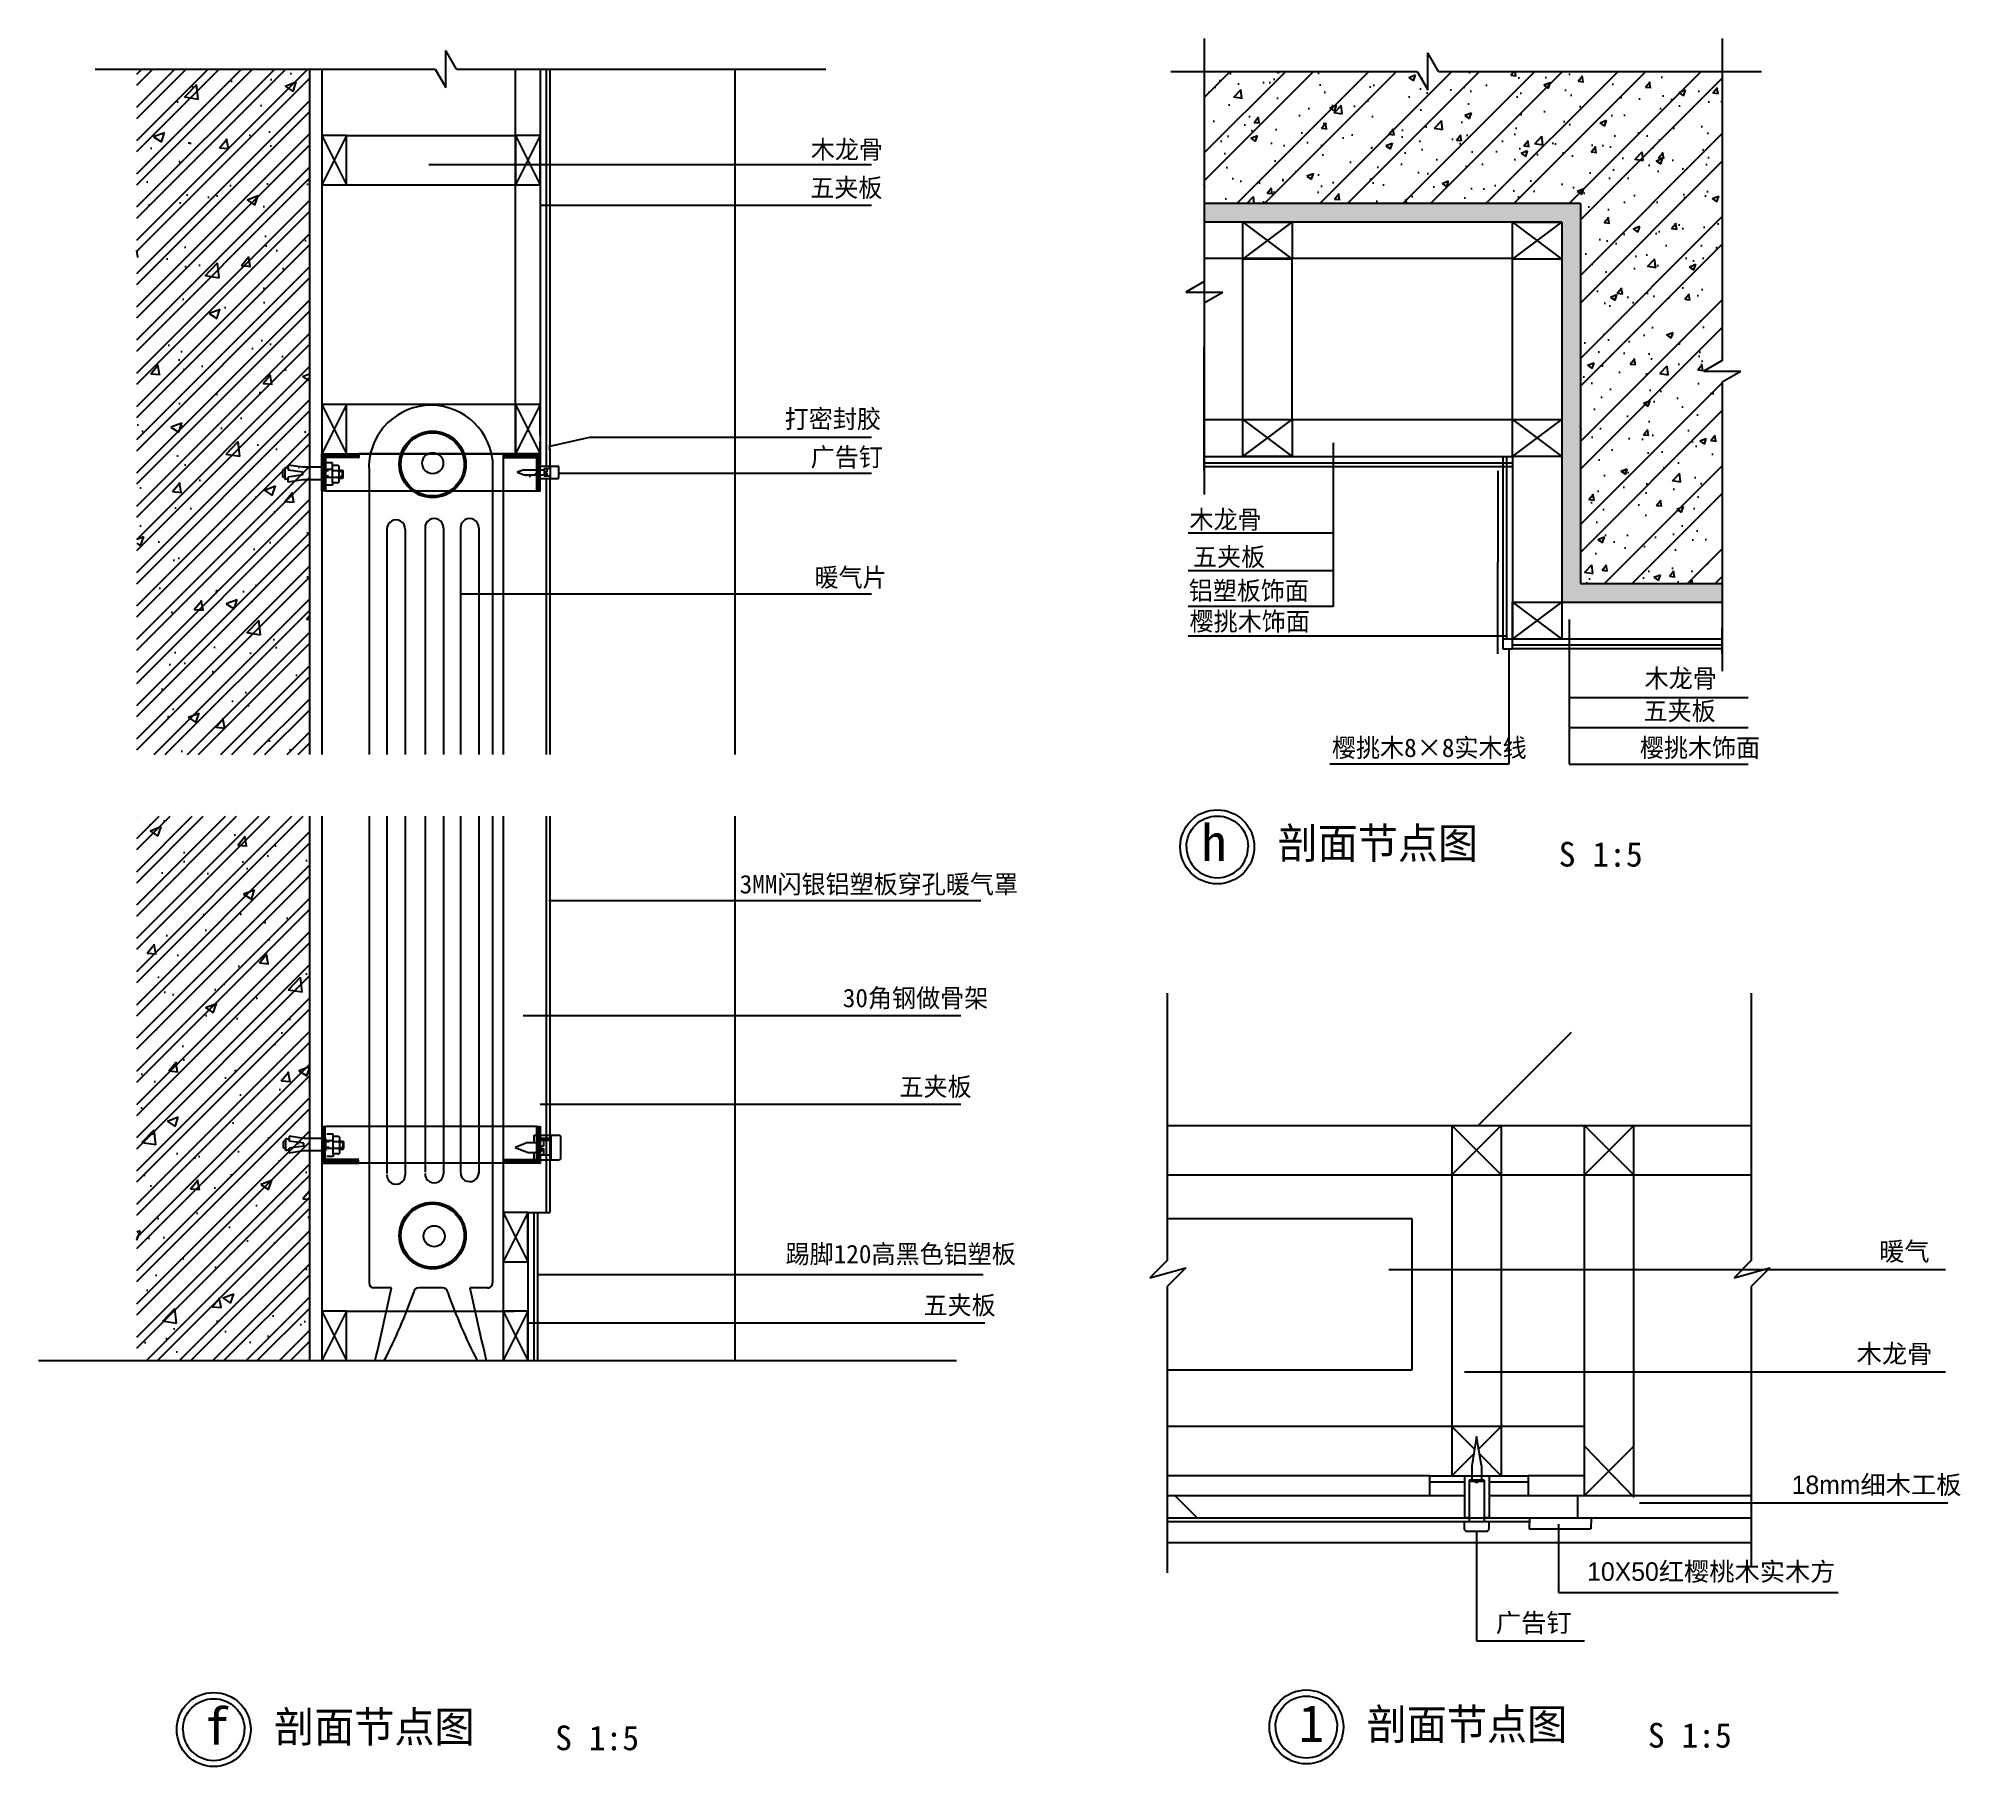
# Model space of a CAD drawing. Header units: metres. Extents: x 295989 to 299105, y 2282 to 5084.
import ezdxf

# ---------------------------------------------------------------- set-up
doc = ezdxf.new("R2010")
doc.units = ezdxf.units.M
for name, color, linetype in [('10', 8, 'Continuous'), ('10地线纹理填充', 8, 'Continuous'), ('12', 1, 'Continuous'), ('15', 2, 'Continuous'), ('17', 1, 'Continuous'), ('20', 1, 'Continuous'), ('5', 5, 'Continuous'), ('6', 1, 'Continuous'), ('7', 7, 'Continuous'), ('8', 7, 'Continuous'), ('LAYER4', 1, 'Continuous'), ('LAYER5', 2, 'Continuous'), ('S', 8, 'Continuous'), ('家具', 2, 'Continuous'), ('结构', 3, 'Continuous')]:
    doc.layers.add(name, color=color, linetype=linetype)
doc.dimstyles.get("Standard").update_dxf_attribs({"dimtxt": 2.5, "dimasz": 2.5, "dimexe": 1.25, "dimexo": 0.625, "dimtad": 1, "dimcen": 2.5, "dimazin": 3, "dimtfac": 1, "dimtmove": 0, "dimatfit": 3})

# ---------------------------------------------------------------- blocks, each defined once
blk = doc.blocks.new('HY-4')
at = {"layer": '20'}
for points in [[(-5, 0, -1), (5, 0, -1)], [(-5, 0, 1), (5, 0, 1)]]:
    blk.add_lwpolyline(points, format="xyb", dxfattribs=at)
blk.add_circle((0, 0), 6, dxfattribs=at)
blk.add_circle((0, 0), 6, dxfattribs=at)
blk = doc.blocks.new('_CLOSEDFILLED')
at = {"color": 0, "linetype": 'BYBLOCK'}
blk.add_solid([(-1, 0), (0, 0), (-1, 0)], dxfattribs=at)
blk = doc.blocks.new('*D1')
for p, q in [((298354.71, 4382.96), (298354.71, 4234.46)), ((298354.46, 4234.46), (298354.21, 4234.46)), ((298354.71, 4085.96), (298354.71, 4234.46)), ((298354.71, 4234.46), (298354.71, 4234.46)), ((298354.96, 4234.46), (298355.21, 4234.46))]:
    blk.add_line(p, q)
at = {"layer": 'Defpoints'}
for p in [(298354.71, 4382.96), (298354.71, 4234.46), (298354.71, 4085.96)]:
    blk.add_point(p, dxfattribs=at)
at = {"layer": '7', "xscale": 0.25, "yscale": 0.25}
blk.add_blockref('_CLOSEDFILLED', (298354.71, 4234.46), dxfattribs=at)
at = {"layer": '7', "xscale": 0.25, "yscale": 0.25, "rotation": 180}
blk.add_blockref('_CLOSEDFILLED', (298354.71, 4234.46), dxfattribs=at)
at = {"layer": '7', "insert": (298354.71, 4235.585), "char_height": 1, "attachment_point": 5}
blk.add_mtext('150', dxfattribs=at)
blk = doc.blocks.new('*D2')
for p, q in [((297878.88, 4785.96), (297878.88, 4584.46)), ((297878.63, 4584.46), (297878.38, 4584.46)), ((297878.88, 4382.96), (297878.88, 4584.46)), ((297878.88, 4584.46), (297878.88, 4584.46)), ((297879.13, 4584.46), (297879.38, 4584.46))]:
    blk.add_line(p, q)
at = {"layer": 'Defpoints'}
for p in [(297878.88, 4785.96), (297878.88, 4584.46), (297878.88, 4382.96)]:
    blk.add_point(p, dxfattribs=at)
at = {"layer": '7', "xscale": 0.25, "yscale": 0.25}
blk.add_blockref('_CLOSEDFILLED', (297878.88, 4584.46), dxfattribs=at)
at = {"layer": '7', "xscale": 0.25, "yscale": 0.25, "rotation": 180}
blk.add_blockref('_CLOSEDFILLED', (297878.88, 4584.46), dxfattribs=at)
at = {"layer": '7', "insert": (297878.88, 4585.585), "char_height": 1, "attachment_point": 5}
blk.add_mtext('200', dxfattribs=at)
blk = doc.blocks.new('*D3')
for p, q in [((298718.71, 4169.96), (298718.71, 4127.96)), ((298718.46, 4127.96), (298718.21, 4127.96)), ((298718.71, 4085.96), (298718.71, 4127.96)), ((298718.71, 4127.96), (298718.71, 4127.96)), ((298718.96, 4127.96), (298719.21, 4127.96))]:
    blk.add_line(p, q)
at = {"layer": 'Defpoints'}
for p in [(298718.71, 4169.96), (298718.71, 4127.96), (298718.71, 4085.96)]:
    blk.add_point(p, dxfattribs=at)
at = {"layer": '7', "xscale": 0.25, "yscale": 0.25}
blk.add_blockref('_CLOSEDFILLED', (298718.71, 4127.96), dxfattribs=at)
at = {"layer": '7', "xscale": 0.25, "yscale": 0.25, "rotation": 180}
blk.add_blockref('_CLOSEDFILLED', (298718.71, 4127.96), dxfattribs=at)
at = {"layer": '7', "insert": (298718.71, 4129.085), "char_height": 1, "attachment_point": 5}
blk.add_mtext('40', dxfattribs=at)

msp = doc.modelspace()

# ---------------------------------------------------------------- hatches: boundary and pattern name
at = {"layer": '10'}
h = msp.add_hatch(dxfattribs=at)
h.set_pattern_fill('AR-CONC', scale=0.6)
h.paths.add_polyline_path([(298488.71, 4815.96), (298488.71, 4199.96), (298718.71, 4199.96), (298718.71, 5028.94), (297878.88, 5028.94), (297878.88, 4815.96)])
h = msp.add_hatch(dxfattribs=at)
h.set_pattern_fill('ANSI32', scale=10)
h.paths.add_polyline_path([(298488.71, 4199.96), (298718.71, 4199.96), (298718.71, 5028.94), (297878.88, 5028.94), (297878.88, 4815.96), (298488.71, 4815.96)])
h = msp.add_hatch(dxfattribs=at)
h.set_pattern_fill('DOTS', scale=6)
h.paths.add_polyline_path([(298458.71, 4785.96), (298458.71, 4169.96), (298538.71, 4169.96), (298718.71, 4169.96), (298718.71, 4199.96), (298488.71, 4199.96), (298488.71, 4815.96), (297878.88, 4815.96), (297878.88, 4785.96)])
h = msp.add_hatch(dxfattribs=at)
h.set_pattern_fill('SOLID')
h.paths.add_polyline_path([(296453.98, 4404.35), (296507.98, 4404.35), (296507.98, 4410.35), (296447.98, 4410.35), (296447.98, 4350.35), (296453.98, 4350.35)])
h = msp.add_hatch(dxfattribs=at)
h.set_pattern_fill('SOLID')
h.paths.add_polyline_path([(296795.98, 4350.35), (296801.98, 4350.35), (296801.98, 4410.35), (296741.98, 4410.35), (296741.98, 4404.35), (296795.98, 4404.35)])
h = msp.add_hatch(dxfattribs=at)
h.set_pattern_fill('ANSI31', scale=300)
h.paths.add_polyline_path([(298765.76, 3321.62), (298765.76, 3472.66), (297818.69, 3472.66), (297818.69, 3321.62)])
h = msp.add_hatch(dxfattribs=at)
h.set_pattern_fill('AR-CONC', scale=25)
h.paths.add_polyline_path([(298765.76, 3321.62), (298765.76, 3472.66), (297818.69, 3472.66), (297818.69, 3321.62)])
h = msp.add_hatch(dxfattribs=at)
h.set_pattern_fill('SOLID')
h.paths.add_polyline_path([(296453.98, 3266.39), (296507.98, 3266.39), (296507.98, 3260.39), (296447.98, 3260.39), (296447.98, 3320.39), (296453.98, 3320.39)])
h = msp.add_hatch(dxfattribs=at)
h.set_pattern_fill('SOLID')
h.paths.add_polyline_path([(296795.98, 3320.39), (296801.98, 3320.39), (296801.98, 3260.39), (296741.98, 3260.39), (296741.98, 3266.39), (296795.98, 3266.39)])
h = msp.add_hatch(dxfattribs=at)
h.set_pattern_fill('CORK', scale=90)
h.paths.add_polyline_path([(298300.58, 2753.62), (298243.85, 2753.62), (298243.85, 2721.62), (298300.58, 2721.62)])
h.paths.add_polyline_path([(298340.58, 2753.62), (298340.58, 2721.62), (298403.85, 2721.62), (298403.85, 2753.62)])
h.paths.add_polyline_path([(298483.85, 2685.62), (298483.85, 2721.62), (298340.58, 2721.62), (298340.58, 2685.62)])
h.paths.add_polyline_path([(298300.58, 2685.62), (298300.58, 2721.62), (297818.69, 2721.62), (297818.69, 2685.62)])
h.paths.add_polyline_path([(298765.76, 2681.82), (298765.76, 2712.99), (298483.85, 2721.62), (298483.85, 2691.62)])
at = {"layer": '10地线纹理填充'}
h = msp.add_hatch(dxfattribs=at)
h.set_pattern_fill('ANSI31', scale=24.04)
h.paths.add_polyline_path([(296808.8, 4376.43), (296808.8, 4384.45), (296775.95, 4384.45), (296765.02, 4380.35), (296776.21, 4376.43)])
h = msp.add_hatch(dxfattribs=at)
h.set_pattern_fill('ANSI31', scale=2)
h.paths.add_polyline_path([(296812.81, 4381.37), (296812.81, 4386.45), (296808.8, 4386.45), (296808.8, 4374.43), (296812.81, 4374.43), (296812.81, 4379.5), (296810.61, 4379.5), (296810.61, 4381.37)])
h = msp.add_hatch(dxfattribs=at)
h.set_pattern_fill('ANSI31', scale=48.08)
h.paths.add_polyline_path([(296799.62, 3277.94), (296799.62, 3293.97), (296782.04, 3293.97), (296761.35, 3285.78), (296782.57, 3277.94)])
h = msp.add_hatch(dxfattribs=at)
h.set_pattern_fill('ANSI31', scale=4.01)
h.paths.add_polyline_path([(296807.63, 3287.81), (296807.63, 3297.98), (296799.62, 3297.98), (296799.62, 3273.93), (296807.63, 3273.93), (296807.63, 3284.08), (296803.24, 3284.08), (296803.24, 3287.81)])
at = {"layer": 'S'}
h = msp.add_hatch(dxfattribs=at)
h.set_pattern_fill('ANSI32', scale=4)
h.paths.add_polyline_path([(296147.98, 3922.89), (296427.98, 3922.89), (296427.98, 4516.63), (296427.98, 5034.17), (296147.98, 5034.17)])
h = msp.add_hatch(dxfattribs=at)
h.set_pattern_fill('AR-CONC')
h.paths.add_polyline_path([(296427.98, 4516.63), (296427.98, 5034.17), (296147.98, 5034.17), (296147.98, 3922.89), (296427.98, 3922.89)])
h = msp.add_hatch(dxfattribs=at)
h.set_pattern_fill('ANSI32', scale=4)
h.paths.add_polyline_path([(296427.98, 3822.89), (296147.98, 3822.89), (296147.98, 2940.39), (296427.98, 2940.39)])
h = msp.add_hatch(dxfattribs=at)
h.set_pattern_fill('AR-CONC')
h.paths.add_polyline_path([(296427.98, 3822.89), (296147.98, 3822.89), (296147.98, 2940.39), (296427.98, 2940.39)])

# ---------------------------------------------------------------- linework, layer by layer
at = {"layer": '10'}
for p, q in [((297117.98, 5034.17), (297117.98, 3922.89)), ((296487.98, 4926.54), (296447.98, 4846.54)), ((296447.98, 4926.54), (296487.98, 4846.54)), ((296487.98, 4926.54), (296761.98, 4926.54)), ((296801.98, 4926.54), (296761.98, 4846.54)), ((296761.98, 4926.54), (296801.98, 4846.54)), ((296487.98, 4846.54), (296761.98, 4846.54)), ((298376.78, 4726.72), (297878.88, 4726.72)), ((297941.43, 4465.96), (297941.43, 4725.96)), ((298021.43, 4465.96), (298021.43, 4725.96)), ((298378.71, 4465.96), (298378.71, 4725.96)), ((296487.98, 4490.35), (296447.98, 4410.35)), ((296447.98, 4490.35), (296487.98, 4410.35)), ((296529.7, 4490.35), (296487.98, 4490.35)), ((296761.98, 4490.35), (296529.7, 4490.35)), ((296761.98, 4490.35), (296801.98, 4410.35)), ((296801.98, 4490.35), (296761.98, 4410.35)), ((296487.98, 4410.35), (296524.63, 4410.35)), ((296741.98, 4410.35), (296507.98, 4410.35)), ((296524.63, 4410.35), (296761.98, 4410.35)), ((296778.89, 4374.2), (296780.01, 4376.43)), ((296783.96, 4376.43), (296785.82, 4372.71)), ((296453.98, 4350.35), (296795.98, 4350.35)), ((298378.71, 4109.96), (298458.71, 4169.96)), ((298378.71, 4169.96), (298458.71, 4109.96)), ((297117.98, 3822.89), (297117.98, 2940.39)), ((296453.98, 3320.39), (296795.98, 3320.39)), ((296741.98, 3260.39), (296507.98, 3260.39)), ((296741.98, 3180.39), (296781.98, 3100.39)), ((296781.98, 3180.39), (296741.98, 3100.39)), ((296487.98, 3020.39), (296447.98, 2940.39)), ((296447.98, 3020.39), (296487.98, 2940.39)), ((296781.98, 3020.39), (296741.98, 2940.39)), ((296741.98, 3020.39), (296781.98, 2940.39)), ((297818.69, 2645.62), (298765.76, 2645.62))]:
    msp.add_line(p, q, dxfattribs=at)
at = {"layer": '12'}
msp.add_line((298328.58, 2753.62), (298340.58, 2753.62), dxfattribs=at)
at = {"layer": '15'}
for p, q in [((296427.98, 5034.17), (296427.98, 4516.63)), ((296817.98, 5034.17), (296817.98, 4422.89)), ((298488.71, 4815.96), (297878.88, 4815.96)), ((298488.71, 4815.96), (298488.71, 4199.96)), ((296427.98, 4516.63), (296427.98, 3922.89)), ((296817.98, 4422.89), (296815.98, 4422.89)), ((296817.98, 4417.89), (296815.98, 4417.89)), ((296817.98, 4417.89), (296817.98, 4390.46)), ((298362.71, 4405.96), (298362.71, 4109.96)), ((296817.98, 4370.42), (296817.98, 3922.89)), ((298488.71, 4199.96), (298718.71, 4199.96)), ((298718.71, 4093.96), (298378.71, 4093.96)), ((296427.98, 3822.89), (296427.98, 2940.39)), ((296817.98, 3822.89), (296817.98, 3180.39)), ((296817.98, 3328.54), (296817.98, 3300.39)), ((296801.98, 3300.39), (296801.98, 3260.39)), ((296817.98, 3300.39), (296801.98, 3300.39)), ((296781.98, 3180.39), (296817.98, 3180.39)), ((296797.98, 3180.39), (296797.98, 2940.39)), ((295988.63, 2940.39), (297477.32, 2940.39))]:
    msp.add_line(p, q, dxfattribs=at)
msp.add_lwpolyline([(298362.71, 4093.96), (298378.71, 4093.96), (298378.71, 4109.96), (298362.71, 4109.96)], close=True, dxfattribs=at)
msp.add_arc((296822.06, 4420.39), 4.78, 148.47, 211.53, dxfattribs=at)
at = {"layer": '17'}
for p, q in [((298320.41, 2817.13), (298312.58, 2769.89)), ((298328.58, 2770.42), (298320.41, 2817.13)), ((298300.58, 2753.62), (298300.58, 2685.62)), ((298308.58, 2746.38), (298308.58, 2688.47)), ((298332.58, 2746.38), (298308.58, 2746.38)), ((298308.58, 2745.72), (298308.58, 2679.62)), ((298308.58, 2745.72), (298308.58, 2679.62)), ((298318.71, 2744.38), (298308.58, 2744.38)), ((298308.99, 2746.38), (298308.99, 2744.38)), ((298309.49, 2746.38), (298309.49, 2744.38)), ((298309.99, 2746.38), (298309.99, 2744.38)), ((298310.49, 2746.38), (298310.49, 2744.38)), ((298310.99, 2746.38), (298310.99, 2744.38)), ((298311.49, 2746.38), (298311.49, 2744.38)), ((298311.99, 2746.38), (298311.99, 2744.38)), ((298312.49, 2746.38), (298312.49, 2744.38)), ((298312.58, 2770.42), (298312.58, 2746.38)), ((298312.99, 2746.38), (298312.99, 2744.38)), ((298313.49, 2746.38), (298313.49, 2744.38)), ((298313.99, 2746.38), (298313.99, 2744.38)), ((298314.49, 2746.38), (298314.49, 2744.38)), ((298314.99, 2746.38), (298314.99, 2744.38)), ((298315.49, 2746.38), (298315.49, 2744.38)), ((298315.99, 2746.38), (298315.99, 2744.38)), ((298316.49, 2746.38), (298316.49, 2744.38)), ((298316.99, 2746.38), (298316.99, 2744.38)), ((298317.49, 2746.38), (298317.49, 2744.38)), ((298317.99, 2746.38), (298317.99, 2744.38)), ((298318.49, 2746.38), (298318.49, 2744.38)), ((298318.71, 2742.76), (298318.71, 2744.38)), ((298322.43, 2742.76), (298318.71, 2742.76)), ((298318.99, 2746.38), (298318.99, 2742.76)), ((298319.49, 2746.38), (298319.49, 2742.76)), ((298319.99, 2746.38), (298319.99, 2742.76)), ((298320.49, 2746.38), (298320.49, 2742.76)), ((298320.99, 2746.38), (298320.99, 2742.76)), ((298321.49, 2746.38), (298321.49, 2742.76)), ((298321.99, 2746.38), (298321.99, 2742.76)), ((298332.58, 2746.38), (298322.43, 2746.38)), ((298332.58, 2744.38), (298322.43, 2744.38)), ((298322.43, 2744.38), (298322.43, 2742.76)), ((298322.49, 2746.38), (298322.49, 2744.38)), ((298322.99, 2746.38), (298322.99, 2744.38)), ((298323.49, 2746.38), (298323.49, 2744.38)), ((298323.99, 2746.38), (298323.99, 2744.38)), ((298324.49, 2746.38), (298324.49, 2744.38)), ((298324.99, 2746.38), (298324.99, 2744.38)), ((298325.49, 2746.38), (298325.49, 2744.38)), ((298325.99, 2746.38), (298325.99, 2744.38)), ((298326.49, 2746.38), (298326.49, 2744.38)), ((298326.99, 2746.38), (298326.99, 2744.38)), ((298327.49, 2746.38), (298327.49, 2744.38)), ((298327.99, 2746.38), (298327.99, 2744.38)), ((298328.49, 2746.38), (298328.49, 2744.38)), ((298328.58, 2770.42), (298328.58, 2746.38)), ((298328.99, 2746.38), (298328.99, 2744.38)), ((298329.49, 2746.38), (298329.49, 2744.38)), ((298329.99, 2746.38), (298329.99, 2744.38)), ((298330.49, 2746.38), (298330.49, 2744.38)), ((298330.99, 2746.38), (298330.99, 2744.38)), ((298331.49, 2746.38), (298331.49, 2744.38)), ((298331.99, 2746.38), (298331.99, 2744.38)), ((298332.49, 2746.38), (298332.49, 2744.38)), ((298332.58, 2746.38), (298332.58, 2688.47)), ((298332.58, 2746.38), (298332.58, 2679.82)), ((298332.58, 2745.72), (298332.58, 2679.62)), ((298340.58, 2753.62), (298340.58, 2685.62)), ((298300.58, 2694.12), (298300.58, 2694.12)), ((298308.58, 2685.62), (298300.58, 2685.62)), ((298340.58, 2685.62), (298332.58, 2685.62)), ((298300.49, 2679.62), (298300.49, 2667.62)), ((298304.49, 2663.62), (298336.43, 2663.62)), ((298304.49, 2663.62), (298336.43, 2663.62)), ((298340.43, 2679.62), (298340.43, 2667.62))]:
    msp.add_line(p, q, dxfattribs=at)
for centre, start, end in [((298304.49, 2667.62), 180, 270), ((298304.49, 2667.62), 180, 270), ((298336.43, 2667.62), 270, 0), ((298336.43, 2667.62), 270, 0)]:
    msp.add_arc(centre, 4, start, end, dxfattribs=at)
at = {"layer": '20'}
for p, q in [((297878.88, 5083.71), (297878.88, 4689.56)), ((298718.71, 5083.71), (298718.71, 4561.43)), ((296649.07, 5004.17), (296649.07, 5064.17)), ((296666.39, 5034.17), (296649.07, 5064.17)), ((298241.14, 5000.24), (298241.14, 5060.24)), ((298258.46, 5030.24), (298241.14, 5060.24)), ((296080.68, 5034.17), (296631.75, 5034.17)), ((296631.75, 5034.17), (296649.07, 5004.17)), ((296666.39, 5034.17), (297265.07, 5034.17)), ((297824.43, 5030.24), (298223.82, 5030.24)), ((298223.82, 5030.24), (298241.14, 5000.24)), ((298258.46, 5030.24), (298782.59, 5030.24)), ((297878.88, 4689.56), (297848.88, 4672.24)), ((297848.88, 4672.24), (297908.88, 4672.24)), ((297878.88, 4654.92), (297908.88, 4672.24)), ((297878.88, 4654.92), (297878.88, 4344.66)), ((298718.71, 4561.43), (298688.71, 4544.11)), ((298688.71, 4544.11), (298748.71, 4544.11)), ((298718.71, 4526.78), (298748.71, 4544.11)), ((298718.71, 4526.78), (298718.71, 4057.93))]:
    msp.add_line(p, q, dxfattribs=at)
at = {"layer": '5'}
for p, q in [((296447.98, 5034.17), (296447.98, 3922.89)), ((296801.98, 5034.17), (296801.98, 4422.89)), ((296811.98, 5034.17), (296811.98, 4422.89)), ((298458.71, 4785.96), (297878.88, 4785.96)), ((297941.43, 4725.96), (298021.43, 4785.96)), ((297941.43, 4785.96), (298021.43, 4725.96)), ((298378.71, 4785.96), (298458.71, 4725.96)), ((298378.71, 4725.96), (298458.71, 4785.96)), ((298458.71, 4785.96), (298458.71, 4169.96)), ((297878.88, 4465.96), (298458.71, 4465.96)), ((297941.43, 4465.96), (298021.43, 4405.96)), ((297941.43, 4405.96), (298021.43, 4465.96)), ((298378.71, 4405.96), (298458.71, 4465.96)), ((298378.71, 4465.96), (298458.71, 4405.96)), ((298458.71, 4435.96), (298458.71, 4385.96)), ((296724.89, 4401.21), (296724.79, 3922.89)), ((296801.98, 4422.89), (296801.98, 4390.46)), ((296811.98, 4422.89), (296811.98, 4390.46)), ((297878.88, 4405.96), (298378.71, 4405.96)), ((297878.88, 4395.96), (298378.71, 4395.96)), ((298368.71, 4405.96), (298368.71, 4109.96)), ((298378.71, 4405.96), (298378.71, 4109.96)), ((296452.08, 4384.45), (296452.08, 4390.46)), ((296452.08, 4370.42), (296452.08, 4376.43)), ((296524.63, 4382.67), (296524.63, 3922.89)), ((296775.95, 4384.45), (296765.02, 4380.35)), ((296765.02, 4380.35), (296776.21, 4376.43)), ((296775.95, 4384.45), (296808.8, 4384.45)), ((296775.95, 4376.43), (296808.8, 4376.43)), ((296797.89, 4384.45), (296797.89, 4390.46)), ((296797.89, 4390.46), (296817.98, 4390.46)), ((296797.89, 4370.42), (296797.89, 4376.43)), ((296797.89, 4370.42), (296817.98, 4370.42)), ((296808.8, 4386.45), (296818.77, 4386.45)), ((296808.8, 4374.43), (296818.87, 4374.43)), ((296811.98, 4370.42), (296811.98, 3922.89)), ((296817.98, 4390.46), (296817.98, 4386.45)), ((296817.98, 4374.43), (296817.98, 4370.42)), ((296818.87, 4370.38), (296818.87, 4390.38)), ((296818.87, 4390.38), (296830.33, 4390.38)), ((296818.87, 4370.38), (296830.33, 4370.38)), ((296832.33, 4372.38), (296832.33, 4388.38)), ((296832.33, 4372.38), (296832.33, 4388.38)), ((297878.88, 4389.96), (298378.71, 4389.96)), ((296553.58, 4287.98), (296553.58, 3922.89)), ((296583.33, 4288.4), (296583.33, 3922.89)), ((296615.46, 4290.19), (296615.46, 3922.89)), ((296645.21, 4290.61), (296645.21, 3922.89)), ((296672.92, 4290.19), (296672.92, 3922.89)), ((296702.67, 4290.61), (296702.67, 3922.89)), ((298458.71, 4169.96), (298718.71, 4169.96)), ((298718.71, 4109.96), (298378.71, 4109.96)), ((298718.71, 4099.96), (298378.71, 4099.96)), ((296447.98, 3822.89), (296447.98, 2940.39)), ((296524.63, 3822.89), (296524.63, 3066.35)), ((296553.58, 3822.89), (296553.58, 3243.47)), ((296583.33, 3822.89), (296583.33, 3240.96)), ((296615.46, 3822.89), (296615.46, 3245.67)), ((296645.21, 3822.89), (296645.21, 3243.17)), ((296672.92, 3822.89), (296672.92, 3245.67)), ((296702.67, 3822.89), (296702.67, 3243.17)), ((296724.77, 3822.89), (296724.63, 3066.35)), ((296811.98, 3822.89), (296811.98, 3180.39)), ((296792.55, 3293.97), (296792.55, 3305.99)), ((296792.55, 3305.99), (296817.98, 3305.99)), ((296801.98, 3320.53), (296801.98, 3300.39)), ((296811.98, 3320.53), (296811.98, 3300.39)), ((296817.98, 3305.99), (296817.98, 3297.98)), ((296819.75, 3305.83), (296831.77, 3305.83)), ((296819.75, 3265.83), (296819.75, 3305.83)), ((296453.28, 3296.55), (296453.28, 3302.56)), ((296453.28, 3282.52), (296453.28, 3288.53)), ((296782.04, 3293.97), (296761.35, 3285.78)), ((296761.35, 3285.78), (296782.57, 3277.94)), ((296782.04, 3293.97), (296799.62, 3293.97)), ((296782.04, 3277.94), (296799.62, 3277.94)), ((296792.55, 3265.92), (296792.55, 3277.94)), ((296799.62, 3297.98), (296799.62, 3287.81)), ((296799.62, 3297.98), (296817.98, 3297.98)), ((296799.62, 3297.98), (296819.56, 3297.98)), ((296799.62, 3273.93), (296817.98, 3273.93)), ((296799.62, 3273.93), (296819.75, 3273.93)), ((296807.63, 3287.81), (296803.24, 3287.81)), ((296803.24, 3287.81), (296803.24, 3284.08)), ((296803.24, 3284.08), (296807.63, 3284.08)), ((296807.63, 3297.98), (296807.63, 3287.81)), ((296807.63, 3284.08), (296807.63, 3273.93)), ((296817.98, 3273.93), (296817.98, 3265.92)), ((296835.78, 3269.84), (296835.78, 3301.83)), ((296835.78, 3269.84), (296835.78, 3301.83)), ((296792.55, 3265.92), (296817.98, 3265.92)), ((296819.75, 3265.83), (296831.77, 3265.83)), ((296781.98, 3180.39), (296781.98, 2940.39)), ((296791.98, 3180.39), (296791.98, 2940.39)), ((296561.06, 3058.3), (296532.68, 3058.3)), ((296644.14, 3058.3), (296605.13, 3058.3)), ((296716.59, 3058.3), (296688.21, 3058.3))]:
    msp.add_line(p, q, dxfattribs=at)
for points in [[(296447.98, 4846.54), (296487.98, 4846.54), (296487.98, 4926.54), (296447.98, 4926.54)], [(296761.98, 4846.54), (296801.98, 4846.54), (296801.98, 4926.54), (296761.98, 4926.54)], [(298021.43, 4785.96), (298021.43, 4725.96), (297941.43, 4725.96), (297941.43, 4785.96)], [(298458.71, 4785.96), (298458.71, 4725.96), (298378.71, 4725.96), (298378.71, 4785.96)], [(296447.98, 4410.35), (296487.98, 4410.35), (296487.98, 4490.35), (296447.98, 4490.35)], [(298021.43, 4465.96), (298021.43, 4405.96), (297941.43, 4405.96), (297941.43, 4465.96)], [(298458.71, 4465.96), (298458.71, 4405.96), (298378.71, 4405.96), (298378.71, 4465.96)], [(298458.71, 4169.96), (298458.71, 4109.96), (298378.71, 4109.96), (298378.71, 4169.96)], [(296741.98, 3100.39), (296781.98, 3100.39), (296781.98, 3180.39), (296741.98, 3180.39)], [(296447.98, 2940.39), (296487.98, 2940.39), (296487.98, 3020.39), (296447.98, 3020.39)], [(296741.98, 2940.39), (296781.98, 2940.39), (296781.98, 3020.39), (296741.98, 3020.39)]]:
    msp.add_lwpolyline(points, close=True, dxfattribs=at)
msp.add_lwpolyline([(296801.98, 4440.39), (296801.98, 4490.35), (296761.98, 4490.35), (296761.98, 4410.35), (296801.98, 4410.35), (296801.98, 4430.49)], dxfattribs=at)
for centre, radius in [((296627.66, 4393.27), 53.98), ((296627.66, 4393.27), 51.29), ((296627.9, 4395.16), 17.1), ((296627.66, 3143.03), 53.98), ((296627.66, 3143.03), 51.29), ((296630.23, 3142), 17.1)]:
    msp.add_circle(centre, radius, dxfattribs=at)
for centre, radius, start, end in [((296625.09, 4388.39), 100.62, 7.32, 183.26), ((296830.33, 4388.38), 2, 0, 90), ((296830.33, 4388.38), 2, 0, 90), ((296830.33, 4372.38), 2, 270, 0), ((296830.33, 4372.38), 2, 270, 0), ((296568.46, 4288.29), 14.88, 359.58, 181.21), ((296630.33, 4290.5), 14.88, 359.58, 181.21), ((296687.79, 4290.5), 14.88, 359.58, 181.21), ((296831.77, 3301.83), 4.01, 0, 90), ((296831.77, 3301.83), 4.01, 0, 90), ((296568.46, 3241.07), 14.88, 178.79, 0.42), ((296630.33, 3243.28), 14.88, 178.79, 0.42), ((296687.79, 3245.36), 14.88, 178.79, 0.42), ((296831.77, 3269.84), 4.01, 270, 0), ((296831.77, 3269.84), 4.01, 270, 0), ((296532.68, 3066.35), 8.05, 180, 270), ((292417.38, 3928.45), 4234.05, 346.51, 348.14), ((296605.13, 3050.25), 8.05, 90, 175.84), ((296644.14, 3050.25), 8.05, 4.16, 90), ((300831.88, 3928.45), 4234.05, 191.86, 193.49), ((296717.09, 3065.84), 7.56, 266.18, 3.81), ((295710.25, 3368.31), 941.97, 332.98, 340.3), ((297539.02, 3368.31), 941.97, 199.7, 207.02)]:
    msp.add_arc(centre, radius, start, end, dxfattribs=at)
at = {"layer": '6'}
for p, q in [((296447.98, 4350.35), (296447.98, 4410.35)), ((296447.98, 4410.35), (296507.98, 4410.35)), ((296453.98, 4404.35), (296453.98, 4350.35)), ((296507.98, 4404.35), (296453.98, 4404.35)), ((296507.98, 4410.35), (296507.98, 4404.35)), ((296801.98, 4410.35), (296741.98, 4410.35)), ((296741.98, 4410.35), (296741.98, 4404.35)), ((296741.98, 4404.35), (296795.98, 4404.35)), ((296795.98, 4404.35), (296795.98, 4350.35)), ((296801.98, 4350.35), (296801.98, 4410.35)), ((296808.8, 4386.45), (296817.98, 4386.45)), ((296808.8, 4374.43), (296817.98, 4374.43)), ((296453.98, 4350.35), (296447.98, 4350.35)), ((296795.98, 4350.35), (296801.98, 4350.35)), ((296447.98, 3260.39), (296507.98, 3260.39)), ((296507.98, 3266.39), (296453.98, 3266.39)), ((296741.98, 3266.39), (296795.98, 3266.39)), ((296801.98, 3260.39), (296741.98, 3260.39))]:
    msp.add_line(p, q, dxfattribs=at)
at = {"layer": '8'}
msp.add_line((296882.76, 4437.55), (297339.4, 4437.55), dxfattribs=at)
at = {"layer": 'LAYER4'}
for p, q in [((297818.69, 3535.94), (297818.69, 3102.67)), ((298765.76, 3535.94), (298765.76, 3102.67)), ((298280.34, 3321.62), (298280.34, 2753.62)), ((298280.34, 3321.62), (298360.34, 3241.62)), ((298280.34, 3241.62), (298360.34, 3321.62)), ((298360.34, 3321.62), (298360.34, 2753.62)), ((298495.4, 2721.62), (298495.4, 3321.62)), ((298495.4, 3321.62), (298575.4, 3241.62)), ((298495.4, 3241.62), (298575.4, 3321.62)), ((298575.31, 2718.82), (298575.4, 3321.62)), ((297818.69, 3241.62), (298765.76, 3241.62)), ((298215.97, 3169.95), (297818.69, 3169.95)), ((298215.97, 2925.51), (298215.97, 3169.95)), ((297818.69, 3102.67), (297790.73, 3074.59)), ((297790.73, 3074.59), (297848.94, 3090.63)), ((297848.94, 3090.63), (297818.69, 3060.55)), ((298765.76, 3102.67), (298737.8, 3074.59)), ((298737.8, 3074.59), (298796.01, 3090.63)), ((298796.01, 3090.63), (298765.76, 3060.55)), ((297818.69, 3060.55), (297818.69, 2596.16)), ((298765.76, 3060.55), (298765.76, 2607.69)), ((297818.69, 2925.51), (298215.97, 2925.51)), ((298495.4, 2833.62), (297818.69, 2833.62)), ((298280.34, 2833.62), (298317.06, 2796.91)), ((298323.9, 2797.18), (298360.34, 2833.62)), ((298280.34, 2753.62), (298315.75, 2789.03)), ((298325.41, 2788.56), (298360.34, 2753.62)), ((298495.4, 2801.62), (298575.31, 2718.82)), ((298495.4, 2721.62), (298575.4, 2801.62)), ((298243.85, 2753.62), (297818.69, 2753.62)), ((298243.85, 2753.62), (298243.85, 2721.62)), ((298243.85, 2753.62), (298403.85, 2753.62)), ((298403.85, 2753.62), (298403.85, 2721.62)), ((298495.4, 2753.62), (298403.85, 2753.62)), ((297818.69, 2721.62), (298300.58, 2721.62)), ((298340.58, 2721.62), (298765.76, 2721.62)), ((298483.85, 2721.62), (298483.85, 2685.62)), ((297818.69, 2685.62), (298765.76, 2685.62)), ((298405.98, 2685.49), (298405.72, 2667.49)), ((298505.97, 2685.62), (298505.71, 2667.62)), ((297818.69, 2679.62), (298404.96, 2679.62)), ((298405.72, 2667.49), (298505.71, 2667.62))]:
    msp.add_line(p, q, dxfattribs=at)
at = {"layer": 'LAYER5'}
msp.add_line((297818.69, 3321.62), (298765.76, 3321.62), dxfattribs=at)
at = {"layer": 'S'}
for p, q in [((296761.98, 4410.35), (296761.98, 5034.17)), ((296741.98, 4410.35), (296741.98, 3922.89)), ((296741.98, 3822.89), (296741.98, 3020.39)), ((296487.98, 3020.39), (296759.98, 3020.39))]:
    msp.add_line(p, q, dxfattribs=at)
at = {"layer": '家具'}
for p, q in [((296465.32, 4395.51), (296455.09, 4395.51)), ((296465.32, 4391.43), (296465.32, 4395.51)), ((296386.05, 4384.72), (296384.77, 4383.44)), ((296384.77, 4373.22), (296384.77, 4383.44)), ((296386.05, 4371.94), (296384.77, 4373.22)), ((296388.55, 4384.72), (296386.05, 4384.72)), ((296388.55, 4371.94), (296386.05, 4371.94)), ((296393.79, 4386.41), (296388.55, 4388.07)), ((296388.55, 4368.59), (296388.55, 4388.07)), ((296393.79, 4370.25), (296388.55, 4368.59)), ((296417.49, 4388.56), (296393.79, 4392.02)), ((296393.79, 4392.02), (296393.79, 4383.99)), ((296417.49, 4380.53), (296393.79, 4383.99)), ((296417.49, 4376.14), (296393.79, 4372.67)), ((296393.79, 4364.64), (296393.79, 4372.67)), ((296417.49, 4368.11), (296393.79, 4364.64)), ((296453.19, 4388.56), (296417.49, 4388.56)), ((296417.49, 4376.14), (296417.49, 4380.53)), ((296453.19, 4368.11), (296417.49, 4368.11)), ((296453.19, 4368.11), (296453.19, 4388.56)), ((296465.32, 4384.72), (296453.19, 4384.72)), ((296458.8, 4382.78), (296453.19, 4382.78)), ((296458.8, 4373.88), (296453.19, 4373.88)), ((296465.32, 4371.94), (296453.19, 4371.94)), ((296465.32, 4363.43), (296465.32, 4391.43)), ((296473.24, 4391.43), (296465.32, 4391.43)), ((296473.24, 4382.92), (296465.32, 4382.92)), ((296473.24, 4371.94), (296465.32, 4371.94)), ((296465.32, 4363.43), (296465.32, 4359.35)), ((296473.24, 4363.43), (296465.32, 4363.43)), ((296476.3, 4366.49), (296476.3, 4388.37)), ((296476.3, 4383.82), (296481.43, 4383.82)), ((296482.7, 4381.88), (296476.3, 4381.88)), ((296482.7, 4372.98), (296476.3, 4372.98)), ((296476.3, 4371.04), (296481.43, 4371.04)), ((296481.43, 4371.04), (296481.43, 4383.82)), ((296481.43, 4383.82), (296482.7, 4382.54)), ((296481.43, 4371.04), (296482.7, 4372.32)), ((296482.7, 4372.32), (296482.7, 4382.54)), ((296465.32, 4359.35), (296455.09, 4359.35)), ((296418.7, 3300.66), (296395, 3304.12)), ((296395, 3304.12), (296395, 3296.09)), ((296466.53, 3307.61), (296456.3, 3307.61)), ((296466.53, 3303.53), (296466.53, 3307.61)), ((296474.45, 3303.53), (296466.53, 3303.53)), ((296466.53, 3275.53), (296466.53, 3303.53)), ((296387.26, 3296.82), (296385.98, 3295.54)), ((296385.98, 3285.32), (296385.98, 3295.54)), ((296387.26, 3284.04), (296385.98, 3285.32)), ((296389.76, 3296.82), (296387.26, 3296.82)), ((296389.76, 3284.04), (296387.26, 3284.04)), ((296395, 3298.52), (296389.76, 3300.17)), ((296389.76, 3280.69), (296389.76, 3300.17)), ((296395, 3282.35), (296389.76, 3280.69)), ((296418.7, 3292.63), (296395, 3296.09)), ((296418.7, 3288.24), (296395, 3284.77)), ((296395, 3276.74), (296395, 3284.77)), ((296418.7, 3280.21), (296395, 3276.74)), ((296454.4, 3300.66), (296418.7, 3300.66)), ((296418.7, 3288.24), (296418.7, 3292.63)), ((296454.4, 3280.21), (296418.7, 3280.21)), ((296454.4, 3280.21), (296454.4, 3300.66)), ((296466.53, 3296.82), (296454.4, 3296.82)), ((296460.01, 3294.88), (296454.4, 3294.88)), ((296460.01, 3285.98), (296454.4, 3285.98)), ((296466.53, 3284.04), (296454.4, 3284.04)), ((296474.45, 3295.02), (296466.53, 3295.02)), ((296474.45, 3284.04), (296466.53, 3284.04)), ((296466.53, 3275.53), (296466.53, 3271.46)), ((296474.45, 3275.53), (296466.53, 3275.53)), ((296477.51, 3278.6), (296477.51, 3300.47)), ((296477.51, 3295.92), (296482.63, 3295.92)), ((296483.91, 3293.98), (296477.51, 3293.98)), ((296483.91, 3285.08), (296477.51, 3285.08)), ((296477.51, 3283.14), (296482.63, 3283.14)), ((296482.63, 3283.14), (296482.63, 3295.92)), ((296482.63, 3295.92), (296483.91, 3294.64)), ((296482.63, 3283.14), (296483.91, 3284.42)), ((296483.91, 3284.42), (296483.91, 3294.64)), ((296466.53, 3271.46), (296456.3, 3271.46))]:
    msp.add_line(p, q, dxfattribs=at)
for centre, start, end in [((296473.24, 4388.37), 0, 90), ((296473.24, 4385.99), 270, 0), ((296473.24, 4379.85), 0, 90), ((296473.24, 4375.01), 270, 0), ((296473.24, 4368.87), 0, 90), ((296473.24, 4366.49), 270, 0), ((296474.45, 3300.47), 0, 90), ((296474.45, 3298.09), 270, 0), ((296474.45, 3291.95), 0, 90), ((296474.45, 3287.11), 270, 0), ((296474.45, 3280.97), 0, 90), ((296474.45, 3278.6), 270, 0)]:
    msp.add_arc(centre, 3.07, start, end, dxfattribs=at)
at = {"layer": '结构'}
for p, q in [((296808.8, 4386.45), (296808.8, 4381.37)), ((296808.8, 4386.45), (296808.8, 4374.43)), ((296812.81, 4381.37), (296810.61, 4381.37)), ((296810.61, 4381.37), (296810.61, 4379.5)), ((296810.61, 4379.5), (296812.81, 4379.5)), ((296812.81, 4386.45), (296812.81, 4381.37)), ((296812.81, 4379.5), (296812.81, 4374.43)), ((296799.62, 3297.98), (296799.62, 3273.93))]:
    msp.add_line(p, q, dxfattribs=at)

# ---------------------------------------------------------------- block references
at = {"layer": '8', "xscale": 10, "yscale": 10, "zscale": 10}
for p in [(297899.9, 3773.19), (296272.76, 2342.28), (298044.37, 2346.44)]:
    msp.add_blockref('HY-4', p, dxfattribs=at)

# ---------------------------------------------------------------- texts
for s, height, p in [('h', 60, (297874.12, 3750.43)), ('剖面节点图', 50, (297997.83, 3754.01)), ('S 1:5', 40, (298453.63, 3741.22)), ('f', 60, (296257.7, 2318)), ('剖面节点图', 50, (296370.7, 2321.58)), ('1', 60, (298032.25, 2322.16)), ('剖面节点图', 50, (298142.31, 2325.74)), ('S 1:5', 40, (296826.49, 2308.78)), ('S 1:5', 40, (298598.1, 2312.95))]:
    msp.add_text(s, height=height).set_placement(p)
at = {"layer": '7', "char_height": 30, "attachment_point": 1}
for s, insert in [('\\f幼圆|b0|i0|c134|p49;暖气', (298972.96, 3132.38)), ('\\f幼圆|b0|i0|c134|p49;木龙骨', (298936.63, 2966.52)), ('\\f幼圆|b0|i0|c134|p49;18mm细木工板', (298831.31, 2754)), ('\\f幼圆|b0|i0|c134|p49;10X50红樱桃木实木方', (298499.8, 2613.36)), ('\\f幼圆|b0|i0|c134|p49;广告钉', (298351.68, 2530.41))]:
    msp.add_mtext(s, dxfattribs=dict(at, insert=insert))
at = {"layer": '8'}
for s, p in [('木龙骨', (297240.95, 4888.76)), ('五夹板', (297239.95, 4826.78)), ('打密封胶', (297198.61, 4452)), ('广告钉', (297240.72, 4390.09)), ('木龙骨', (297854.91, 4288.78)), ('五夹板', (297860.62, 4228.42)), ('暖气片', (297246.88, 4195.02)), ('铝塑板饰面', (297853.62, 4173.61)), ('樱挑木饰面', (297855.07, 4123.82)), ('木龙骨', (298592.88, 4031.35)), ('五夹板', (298591.07, 3978.56)), ('樱挑木8×8实木线', (298085.88, 3918.86)), ('樱挑木饰面', (298585.11, 3918.86)), ('3MM闪银铝塑板穿孔暖气罩', (297125.56, 3697.66)), ('30角钢做骨架', (297292.8, 3513.17)), ('五夹板', (297384.66, 3369.38)), ('踢脚120高黑色铝塑板', (297200.06, 3098.21)), ('五夹板', (297423.73, 3015.16))]:
    msp.add_text(s, height=30, dxfattribs=at).set_placement(p)

# ---------------------------------------------------------------- dimensions: what is measured, and where the dimension line sits
at = {"layer": '7'}
for base, p1, p2, text, picture, middle in [((297878.88, 4584.46), (297878.88, 4785.96), (297878.88, 4382.96), '200', '*D2', (297878.88, 4585.585)), ((298354.71, 4234.46), (298354.71, 4382.96), (298354.71, 4085.96), '150', '*D1', (298354.71, 4235.585)), ((298718.71, 4127.96), (298718.71, 4169.96), (298718.71, 4085.96), '40', '*D3', (298718.71, 4129.085))]:
    dim = msp.add_linear_dim(base=base, p1=p1, p2=p2, text=text, dimstyle='Standard', dxfattribs=at)
    dim.commit()
    dim.dimension.update_dxf_attribs({"geometry": picture, "text_midpoint": middle})

# ---------------------------------------------------------------- leaders
for points in [[(298088.1, 4428.31), (298088.1, 4281.94), (297852.84, 4281.94)], [(298088.1, 4402.84), (298088.1, 4220.53), (297852.84, 4220.53)], [(298088.1, 4384.64), (298088.1, 4162.9), (297852.84, 4162.9)], [(298368.71, 4114.8), (297852.84, 4114.8)], [(298470.63, 4141.55), (298470.63, 4015.3), (298760.82, 4015.3)], [(298372.61, 4093.96), (298372.61, 3907.35), (298082.41, 3907.35)], [(298470.63, 4102.51), (298470.63, 3966.61), (298760.82, 3966.61)], [(298470.63, 4085.96), (298470.63, 3907.35), (298760.82, 3907.35)], [(298178.3, 3088.21), (299080.74, 3088.21)], [(298300.58, 2922.35), (298894.38, 2922.35)], [(298533.5, 2922.35), (299080.74, 2922.35)], [(298584.76, 2709.93), (299084.45, 2709.93)], [(298320.46, 2663.62), (298320.46, 2486.24), (298495.3, 2486.24)], [(298453.42, 2675.47), (298453.42, 2564.44), (298906.76, 2564.44)]]:
    msp.add_leader(points, dimstyle='Standard', dxfattribs=at)
at = {"layer": '8'}
for points in [[(296621.83, 4879.14), (297339.27, 4879.14)], [(296802.22, 4813.24), (297339.27, 4813.24)], [(296817.98, 4422.89), (296882.76, 4437.55)], [(296830.72, 4379.09), (297339.27, 4379.09)], [(296672.92, 4183.34), (297339.27, 4183.34)], [(296815.98, 3685.98), (297516.82, 3685.98)], [(296774.55, 3499.63), (297483.98, 3499.63)], [(296802.22, 3355.84), (297483.98, 3355.84)], [(296797.98, 3080.17), (297520.6, 3080.17)], [(296781.98, 3001.62), (297523.05, 3001.62)]]:
    msp.add_leader(points, dimstyle='Standard', dxfattribs=at)

doc.saveas('drawing.dxf')
